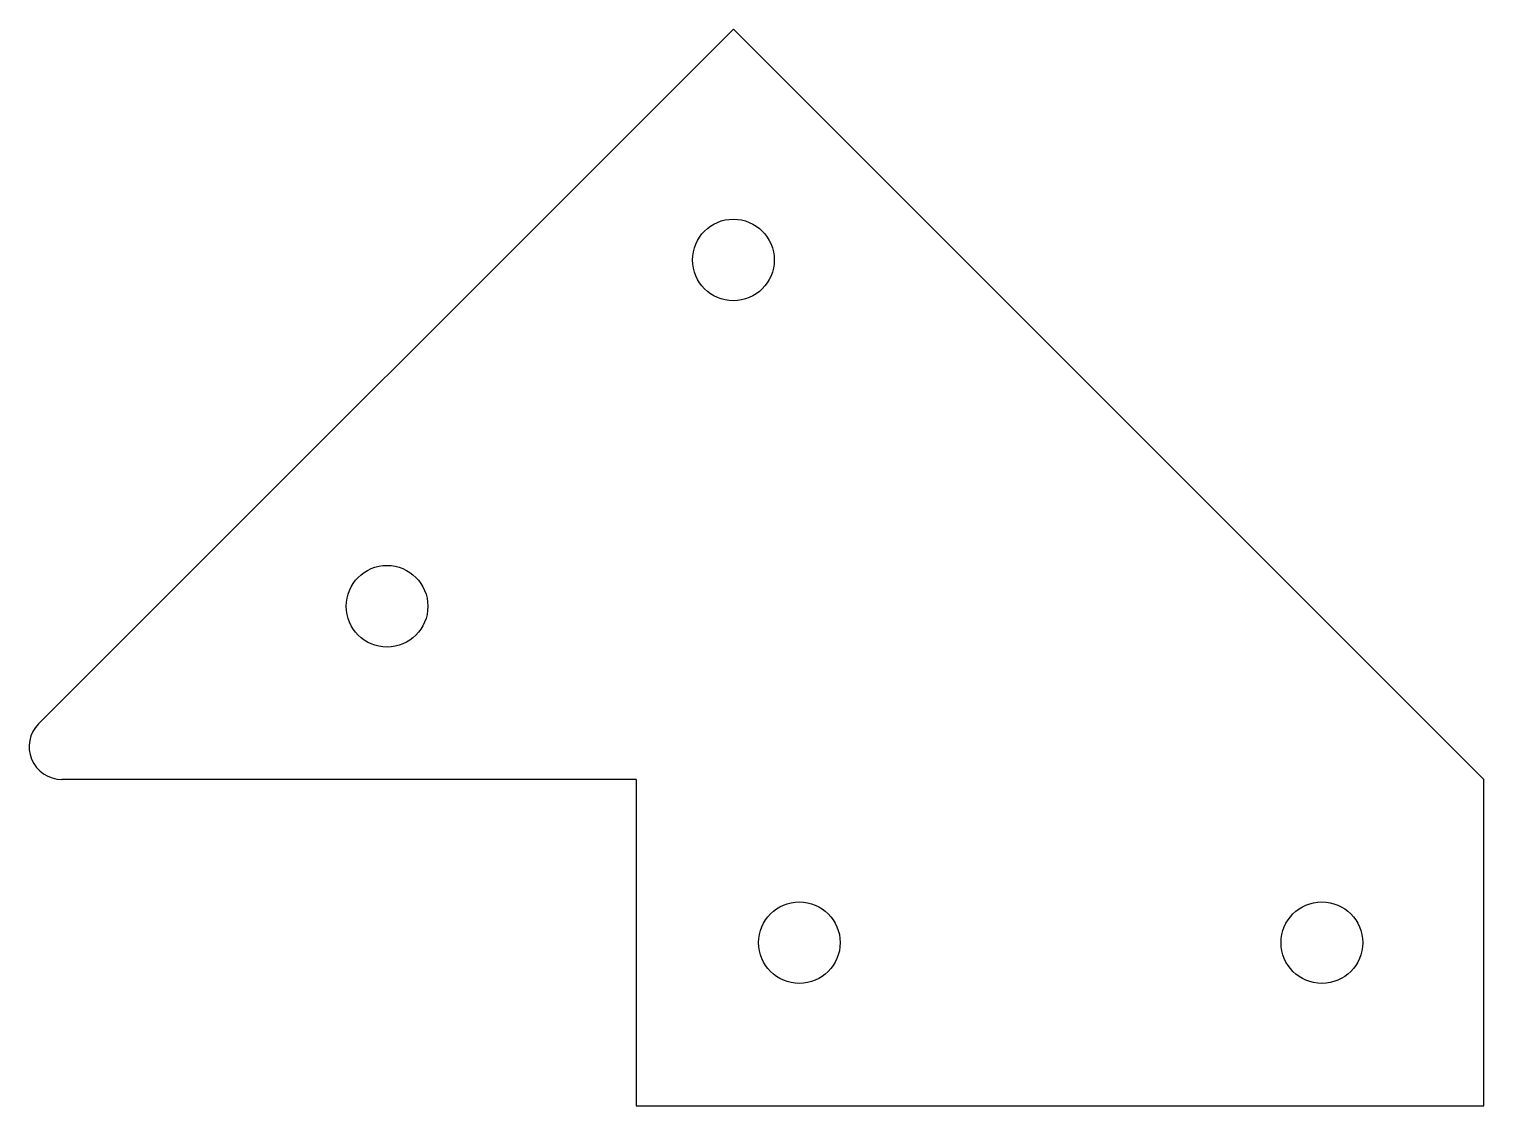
# Model space of a CAD drawing. Header units: millimetres. Extents: x -202.2 to -113.1, y -20 to 46.
import ezdxf

# ---------------------------------------------------------------- set-up
doc = ezdxf.new("R2010")
doc.units = ezdxf.units.MM

msp = doc.modelspace()

# ---------------------------------------------------------------- linework, layer by layer
at = {"color": 7, "linetype": 'Continuous', "lineweight": 25}
for p, q in [((-201.586, 3.414), (-159.038, 45.962)), ((-159.038, 45.962), (-113.076, 0)), ((-165, 0), (-200.172, 0)), ((-165, 0), (-165, -20)), ((-113.076, -20), (-113.076, 0)), ((-165, -20), (-113.076, -20))]:
    msp.add_line(p, q, dxfattribs=at)
for centre in [(-159.038, 31.82), (-180.251, 10.607), (-155, -10), (-123, -10)]:
    msp.add_circle(centre, 2.5, dxfattribs=at)
msp.add_arc((-200.172, 2), 2, 135, 270, dxfattribs=at)

doc.saveas('drawing.dxf')
